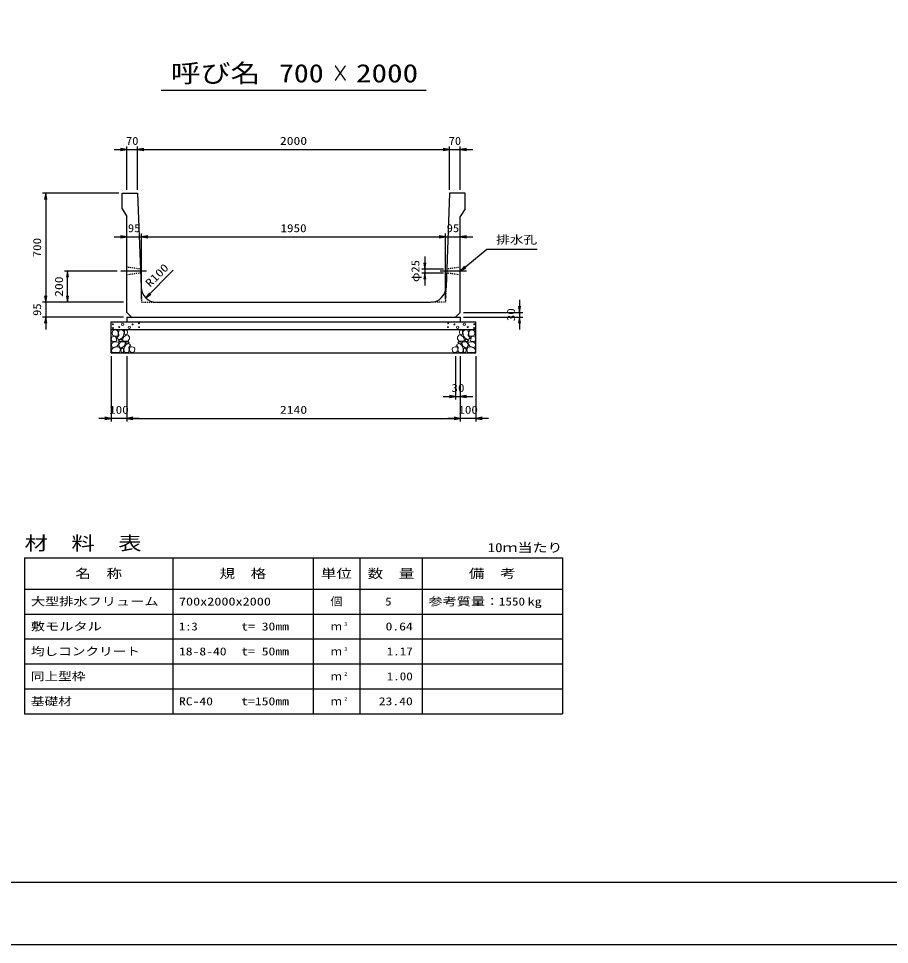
# Model space of a CAD drawing. Units: millimetres at full size. Extents: x 0 to 16820, y 0 to 11880.
# Drawn here: x 5646 to 11233, y 0 to 5940 of the extents above; entities that cross this region are included whole.
import ezdxf
from ezdxf.enums import TextEntityAlignment as Align

# ---------------------------------------------------------------- set-up
doc = ezdxf.new("R2010")
doc.units = ezdxf.units.MM
doc.linetypes.add('CHAIN', pattern=[18.5, 12, -1.5, 3.5, -1.5])
doc.linetypes.add('DASHED_SPACED', pattern=[12, 6, -6])
for name, color, linetype, lineweight in [('0_2', 7, 'Continuous', 25), ('D-BMK', 2, 'CHAIN', 25), ('D-DCR-HCHn', 4, 'Continuous', 9), ('D-MTR-FRAM', 7, 'Continuous', 25), ('D-MTR-LINE', 7, 'Continuous', 25), ('D-STR-DIM', 7, 'Continuous', 25), ('D-STR-STRn', 1, 'Continuous', 25), ('D-TTL', 2, 'Continuous', 25), ('D-TTL-TXT', 7, 'Continuous', 25)]:
    doc.layers.add(name, color=color, linetype=linetype, lineweight=lineweight)
doc.layers.add('D-MTR', color=7, linetype='Continuous')
doc.layers.add('D-MTR-TXT', color=7, linetype='Continuous')
doc.styles.add('ＭＳ ゴシック', font='')
doc.styles.get('ＭＳ ゴシック').set_extended_font_data('MS Gothic')

# ---------------------------------------------------------------- blocks, each defined once
blk = doc.blocks.new('open_arrow')
at = {"color": 0, "linetype": 'Continuous', "lineweight": -2}
blk.add_lwpolyline([(7.5, 1.25), (0, 0), (7.5, -1.25)], dxfattribs=at)

msp = doc.modelspace()

# ---------------------------------------------------------------- linework, layer by layer
at = {"layer": '0_2'}
msp.add_lwpolyline([(8480, 4320), (8650, 4460), (8690, 4460), (8972.944, 4460)], dxfattribs=at)
at = {"layer": 'D-BMK'}
for p, q in [((6467.006, 4320), (6299.149, 4320)), ((8519.149, 4320), (8351.292, 4320))]:
    msp.add_line(p, q, dxfattribs=at)
at = {"layer": 'D-DCR-HCHn'}
for points in [[(6278.399, 3938.696), (6262.796, 3942.163), (6248.928, 3935.228), (6247.194, 3919.626), (6250.661, 3907.491), (6267.997, 3902.29), (6280.132, 3902.29), (6285.333, 3910.958), (6285.333, 3930.028)], [(6292.267, 3940.429), (6287.067, 3924.827), (6288.8, 3907.491), (6276.665, 3888.421), (6292.267, 3879.753), (6309.603, 3888.421), (6320.005, 3902.29), (6323.472, 3924.827), (6320.005, 3936.962), (6309.603, 3942.163)], [(6325.206, 3936.962), (6325.206, 3916.159), (6333.874, 3910.958), (6342.542, 3916.159), (6344.275, 3928.294), (6342.542, 3938.696), (6330.407, 3942.163)], [(8494.794, 3936.962), (8494.794, 3916.159), (8486.126, 3910.958), (8477.458, 3916.159), (8475.725, 3928.294), (8477.458, 3938.696), (8489.593, 3942.163)], [(8527.733, 3940.429), (8532.933, 3924.827), (8531.2, 3907.491), (8543.335, 3888.421), (8527.733, 3879.753), (8510.397, 3888.421), (8499.995, 3902.29), (8496.528, 3924.827), (8499.995, 3936.962), (8510.397, 3942.163)], [(8541.601, 3938.696), (8557.204, 3942.163), (8571.072, 3935.228), (8572.806, 3919.626), (8569.339, 3907.491), (8552.003, 3902.29), (8539.868, 3902.29), (8534.667, 3910.958), (8534.667, 3930.028)], [(6245.46, 3895.356), (6240.26, 3879.753), (6247.194, 3869.352), (6264.53, 3867.618), (6276.366, 3872.699), (6271.464, 3884.954), (6274.932, 3891.889), (6267.997, 3898.823), (6257.596, 3902.29)], [(6278.366, 3837.757), (6291.208, 3857.019), (6289.603, 3861.834), (6271.946, 3866.65), (6255.894, 3865.045), (6244.658, 3855.414), (6243.052, 3844.177), (6244.658, 3832.941), (6257.499, 3829.731)], [(6295.735, 3879.753), (6287.067, 3872.819), (6290.534, 3867.618), (6302.669, 3867.618), (6307.87, 3869.352), (6311.337, 3876.286), (6306.136, 3881.487)], [(6323.311, 3837.757), (6331.337, 3857.019), (6324.916, 3865.045), (6305.654, 3865.045), (6297.628, 3861.834), (6289.603, 3850.598), (6289.603, 3840.967), (6297.628, 3828.125), (6307.259, 3826.52)], [(6321.739, 3898.823), (6313.071, 3878.02), (6320.005, 3869.352), (6340.808, 3869.352), (6349.476, 3872.819), (6358.144, 3884.954), (6358.144, 3895.356), (6349.476, 3909.224), (6339.074, 3910.958)], [(6347.389, 3855.414), (6355.415, 3861.834), (6352.204, 3866.65), (6340.968, 3866.65), (6336.153, 3865.045), (6332.942, 3858.624), (6337.758, 3853.808)], [(8498.261, 3898.823), (8506.929, 3878.02), (8499.995, 3869.352), (8479.192, 3869.352), (8470.524, 3872.819), (8461.856, 3884.954), (8461.856, 3895.356), (8470.524, 3909.224), (8480.926, 3910.958)], [(8472.611, 3855.414), (8464.585, 3861.834), (8467.796, 3866.65), (8479.032, 3866.65), (8483.847, 3865.045), (8487.058, 3858.624), (8482.242, 3853.808)], [(8496.689, 3837.757), (8488.663, 3857.019), (8495.084, 3865.045), (8514.346, 3865.045), (8522.372, 3861.834), (8530.397, 3850.598), (8530.397, 3840.967), (8522.372, 3828.125), (8512.741, 3826.52)], [(8524.265, 3879.753), (8532.933, 3872.819), (8529.466, 3867.618), (8517.331, 3867.618), (8512.13, 3869.352), (8508.663, 3876.286), (8513.864, 3881.487)], [(8541.634, 3837.757), (8528.792, 3857.019), (8530.397, 3861.834), (8548.054, 3866.65), (8564.106, 3865.045), (8575.342, 3855.414), (8576.948, 3844.177), (8575.342, 3832.941), (8562.501, 3829.731)], [(8574.54, 3895.356), (8579.74, 3879.753), (8572.806, 3869.352), (8555.47, 3867.618), (8543.634, 3872.699), (8548.536, 3884.954), (8545.068, 3891.889), (8552.003, 3898.823), (8562.404, 3902.29)], [(6284.787, 3797.627), (6296.023, 3802.443), (6299.234, 3818.494), (6292.813, 3829.731), (6281.577, 3832.941), (6267.13, 3831.336), (6251.078, 3824.915), (6243.052, 3815.284), (6243.052, 3804.048), (6247.868, 3797.627), (6267.13, 3799.232)], [(6320.101, 3802.443), (6320.101, 3821.705), (6312.075, 3826.52), (6304.049, 3821.705), (6302.444, 3810.469), (6304.049, 3800.837), (6315.285, 3797.627)], [(6350.599, 3799.232), (6355.415, 3813.679), (6353.81, 3829.731), (6365.046, 3847.388), (6350.599, 3855.414), (6334.548, 3847.388), (6324.916, 3834.546), (6321.706, 3813.679), (6324.916, 3802.443), (6334.548, 3797.627)], [(6363.441, 3800.837), (6377.887, 3797.627), (6390.729, 3804.048), (6392.334, 3818.494), (6389.124, 3829.731), (6373.072, 3834.546), (6361.836, 3834.546), (6357.02, 3826.52), (6357.02, 3808.863)], [(8456.559, 3800.837), (8442.113, 3797.627), (8429.271, 3804.048), (8427.666, 3818.494), (8430.876, 3829.731), (8446.928, 3834.546), (8458.164, 3834.546), (8462.98, 3826.52), (8462.98, 3808.863)], [(8469.401, 3799.232), (8464.585, 3813.679), (8466.19, 3829.731), (8454.954, 3847.388), (8469.401, 3855.414), (8485.452, 3847.388), (8495.084, 3834.546), (8498.294, 3813.679), (8495.084, 3802.443), (8485.452, 3797.627)], [(8499.899, 3802.443), (8499.899, 3821.705), (8507.925, 3826.52), (8515.951, 3821.705), (8517.556, 3810.469), (8515.951, 3800.837), (8504.715, 3797.627)], [(8535.213, 3797.627), (8523.977, 3802.443), (8520.766, 3818.494), (8527.187, 3829.731), (8538.423, 3832.941), (8552.87, 3831.336), (8568.922, 3824.915), (8576.948, 3815.284), (8576.948, 3804.048), (8572.132, 3797.627), (8552.87, 3799.232)]]:
    msp.add_lwpolyline(points, close=True, dxfattribs=at)
for centre, radius in [((6250.727, 3978.955), 3), ((6313.336, 3978.955), 7.5), ((6377.708, 3978.164), 3), ((6418.131, 3985.006), 3), ((8401.869, 3985.006), 3), ((8442.292, 3978.164), 3), ((8506.664, 3978.955), 7.5), ((8569.273, 3978.955), 3), ((6251.869, 3953.91), 3), ((6292.292, 3960.752), 3), ((6356.664, 3959.961), 7.5), ((6419.273, 3959.961), 3), ((8400.727, 3959.961), 3), ((8463.336, 3959.961), 7.5), ((8527.708, 3960.752), 3), ((8568.131, 3953.91), 3)]:
    msp.add_circle(centre, radius, dxfattribs=at)
at = {"layer": 'D-MTR-FRAM'}
for p, q in [((5685, 2480), (9135, 2480)), ((5685, 2480), (5685, 1480)), ((9135, 2480), (9135, 1480)), ((5685, 1480), (9135, 1480))]:
    msp.add_line(p, q, dxfattribs=at)
at = {"layer": 'D-MTR-LINE'}
for p, q in [((6635, 2480), (6635, 1480)), ((7535, 2480), (7535, 1480)), ((7835, 2480), (7835, 1480)), ((8235, 2480), (8235, 1480)), ((5685, 2280), (9135, 2280)), ((5685, 2120), (9135, 2120)), ((5685, 1960), (9135, 1960)), ((5685, 1800), (9135, 1800)), ((5685, 1640), (9135, 1640))]:
    msp.add_line(p, q, dxfattribs=at)
at = {"layer": 'D-STR-DIM'}
for p, q in [((6340, 4840), (6340, 5120)), ((6410, 4840), (6410, 5120)), ((6410, 4840), (6410, 5120)), ((8410, 4840), (8410, 5120)), ((8410, 4840), (8410, 5120)), ((8480, 4840), (8480, 5120)), ((6260, 5100), (6490, 5100)), ((6410, 5100), (8410, 5100)), ((8330, 5100), (8560, 5100)), ((6290, 4820), (5800, 4820)), ((5820, 4820), (5820, 4120)), ((6260, 4540), (6515, 4540)), ((6435, 4140), (6435, 4560)), ((6435, 4140), (6435, 4560)), ((6435, 4540), (8385, 4540)), ((8305, 4540), (8560, 4540)), ((8385, 4140), (8385, 4560)), ((8385, 4140), (8385, 4560)), ((8252.143, 4412.5), (8252.143, 4227.5)), ((6279.149, 4320), (5940, 4320)), ((5960, 4120), (5960, 4320)), ((6462.055, 4148.038), (6638.832, 4324.815)), ((8372.589, 4332.5), (8232.143, 4332.5)), ((8371.696, 4307.5), (8232.143, 4307.5)), ((5820, 4200), (5820, 3945)), ((6320, 4120), (5800, 4120)), ((6320, 4120), (5800, 4120)), ((6320, 4120), (5940, 4120)), ((8860, 4135), (8860, 3945)), ((8500, 4055), (8880, 4055)), ((6320, 4025), (5800, 4025)), ((8500, 4025), (8880, 4025)), ((6240, 3775), (6240, 3355)), ((6340, 3775), (6340, 3355)), ((6340, 3775), (6340, 3355)), ((8450, 3775), (8450, 3495)), ((8480, 3775), (8480, 3355)), ((8480, 3775), (8480, 3355)), ((8480, 3775), (8480, 3495)), ((8580, 3775), (8580, 3355)), ((8370, 3515), (8560, 3515)), ((6420, 3375), (6160, 3375)), ((6340, 3375), (8480, 3375)), ((8660, 3375), (8400, 3375))]:
    msp.add_line(p, q, dxfattribs=at)
at = {"layer": 'D-STR-STRn'}
for p, q in [((6310, 4820), (6410, 4820)), ((6310, 4720), (6310, 4820)), ((6410, 4820), (6431.556, 4216.431)), ((8410, 4820), (8388.444, 4216.431)), ((8510, 4820), (8410, 4820)), ((8510, 4720), (8510, 4820)), ((6310, 4720), (6340, 4670)), ((8510, 4720), (8480, 4670)), ((6340, 4055), (6340, 4670)), ((8480, 4055), (8480, 4670)), ((6531.492, 4120), (8288.508, 4120)), ((6340, 4055), (6370, 4025)), ((8480, 4055), (8450, 4025)), ((6240, 3795), (6240, 3995)), ((6240, 3995), (8580, 3995)), ((6340, 4025), (8480, 4025)), ((6340, 4025), (6340, 3995)), ((8480, 4025), (8480, 3995)), ((8580, 3795), (8580, 3995)), ((6240, 3945), (8580, 3945)), ((6240, 3795), (8580, 3795))]:
    msp.add_line(p, q, dxfattribs=at)
at = {"layer": 'D-STR-STRn', "color": 2, "linetype": 'DASHED_SPACED'}
for p, q in [((6427.411, 4332.5), (6340, 4345)), ((8480, 4345), (8392.589, 4332.5)), ((6428.304, 4307.5), (6340, 4295)), ((8480, 4295), (8391.696, 4307.5)), ((6431.556, 4216.431), (6435, 4120)), ((8388.444, 4216.431), (8385, 4120)), ((6435, 4120), (6531.492, 4120)), ((8385, 4120), (8288.508, 4120))]:
    msp.add_line(p, q, dxfattribs=at)
at = {"layer": 'D-STR-STRn'}
for centre, start, end in [((6531.492, 4220), 182.04541, 270), ((8288.508, 4220), 270, 357.95459)]:
    msp.add_arc(centre, 100, start, end, dxfattribs=at)
at = {"layer": 'D-TTL'}
for points in [[(0, 0), (16820, 0), (16820, 11880), (0, 11880)], [(400, 400), (16420, 400), (16420, 11480), (400, 11480)]]:
    msp.add_lwpolyline(points, close=True, dxfattribs=at)
at = {"layer": 'D-TTL-TXT'}
msp.add_line((6560, 5480), (8260, 5480), dxfattribs=at)

# ---------------------------------------------------------------- block references
at = {"layer": '0_2', "xscale": 5.33, "yscale": 5.33, "rotation": 39.5}
msp.add_blockref('open_arrow', (8480, 4320), dxfattribs=at)
at = {"layer": 'D-STR-DIM', "xscale": 5.33, "yscale": 5.33}
for p, rotation in [((6340, 5100), 180), ((8410, 5100), 180), ((8410, 5100), 180), ((5820, 4820), 270), ((6340, 4540), 180), ((8385, 4540), 180), ((8385, 4540), 180), ((8252.143, 4332.5), 90), ((5960, 4320), 270), ((8252.143, 4307.5), 270), ((5820, 4120), 90), ((5820, 4120), 90), ((5960, 4120), 90), ((6462.055, 4148.038), 45), ((8860, 4055), 90), ((5820, 4025), 270), ((8860, 4025), 270), ((8450, 3515), 180), ((6240, 3375), 180), ((8480, 3375), 180), ((8480, 3375), 180)]:
    msp.add_blockref('open_arrow', p, dxfattribs=dict(at, rotation=rotation))
for p in [(6410, 5100), (6410, 5100), (8480, 5100), (6435, 4540), (6435, 4540), (8480, 4540), (8480, 3515), (6340, 3375), (6340, 3375), (8580, 3375)]:
    msp.add_blockref('open_arrow', p, dxfattribs=at)

# ---------------------------------------------------------------- texts
at = {"layer": '0_2', "style": 'ＭＳ ゴシック', "width": 1.25}
msp.add_text('排水孔', height=51.32, dxfattribs=at).set_placement((8710, 4480), align=Align.BOTTOM_LEFT)
at = {"layer": 'D-MTR', "style": 'ＭＳ ゴシック', "width": 1.25}
msp.add_text('材\u3000料\u3000表', height=87.98, dxfattribs=at).set_placement((5685, 2504), align=Align.BOTTOM_LEFT)
at = {"layer": 'D-MTR', "style": 'ＭＳ ゴシック', "width": 1.2}
msp.add_text('10ｍ当たり', height=58.65, dxfattribs=at).set_placement((9135, 2499.333), align=Align.BOTTOM_RIGHT)
at = {"layer": 'D-MTR-TXT', "style": 'ＭＳ ゴシック'}
for s, height, width, p in [('名\u3000称', 58.65, 1.25, (6160, 2380)), ('規\u3000格', 58.65, 1.25, (7085, 2380)), ('単位', 58.65, 1.25, (7685, 2380)), ('数\u3000量', 58.65, 1.25, (8035, 2380)), ('備\u3000考', 58.65, 1.25, (8685, 2380)), ('個', 51.32, 1.1, (7685, 2200))]:
    msp.add_text(s, height=height, dxfattribs=dict(at, width=width)).set_placement(p, align=Align.MIDDLE_CENTER)
for s, width, p in [('大型排水フリューム', 1.3, (5725, 2200)), ('700x2000x2000', 1.3, (6675, 2200)), ('参考質量：    kg', 1.3, (8275, 2200)), ('敷モルタル', 1.3, (5725, 2040)), ('1:3', 1.15, (6675, 2040)), ('t= 30mm', 1.25, (7075, 2040)), ('均しコンクリート', 1.25, (5725, 1880)), ('18-8-40', 1.25, (6675, 1880)), ('t= 50mm', 1.25, (7075, 1880)), ('同上型枠', 1.25, (5725, 1720)), ('基礎材', 1.25, (5725, 1560)), ('RC-40', 1.25, (6675, 1560)), ('t=150mm', 1.25, (7075, 1560))]:
    msp.add_text(s, height=51.32, dxfattribs=dict(at, width=width)).set_placement(p, align=Align.MIDDLE_LEFT)
for s, width, p in [('5', 1.15, (8038.553, 2200)), ('1550', 1.2, (8895, 2200)), ('0.64', 1.25, (8175, 2040)), ('1.17', 1.2, (8175, 1880)), ('1.00', 1.2, (8175, 1720)), ('23.40', 1.25, (8175, 1560))]:
    msp.add_text(s, height=51.32, dxfattribs=dict(at, width=width)).set_placement(p, align=Align.MIDDLE_RIGHT)
for p in [(7685, 2040), (7685, 1880), (7685, 1720), (7685, 1560)]:
    msp.add_text('ｍ', height=51.32, dxfattribs=at).set_placement(p, align=Align.MIDDLE_CENTER)
at = {"layer": 'D-MTR-TXT', "style": 'ＭＳ ゴシック', "width": 1.15}
for s, p in [('3', (7735, 2035.333)), ('3', (7735, 1875.333)), ('2', (7735, 1715.333)), ('2', (7735, 1555.333))]:
    msp.add_text(s, height=25.66, dxfattribs=at).set_placement(p, align=Align.BOTTOM_LEFT)
at = {"layer": 'D-STR-DIM', "style": 'ＭＳ ゴシック'}
for s, width, p in [('70', 1.15, (6375, 5155)), ('2000', 1.25, (7410, 5155)), ('70', 1.15, (8445, 5155)), ('95', 1.15, (6387.5, 4595)), ('1950', 1.2, (7410, 4595)), ('95', 1.15, (8432.5, 4595)), ('30', 1.2, (8465, 3570)), ('100', 1.2, (6290, 3430)), ('2140', 1.25, (7410, 3430)), ('100', 1.2, (8530, 3430))]:
    msp.add_text(s, height=51.32, dxfattribs=dict(at, width=width)).set_placement(p, align=Align.MIDDLE_CENTER)
for s, width, p in [('700', 1.2, (5765, 4470)), ('φ25', 1.15, (8191.458, 4320)), ('200', 1.25, (5905, 4220)), ('95', 1.15, (5765, 4072.5)), ('30', 1.2, (8805, 4040))]:
    msp.add_text(s, height=51.32, rotation=90, dxfattribs=dict(at, width=width)).set_placement(p, align=Align.MIDDLE_CENTER)
at = {"layer": 'D-STR-DIM', "style": 'ＭＳ ゴシック', "width": 1.25}
msp.add_text('R100', height=51.32, rotation=45, dxfattribs=at).set_placement((6500.995, 4202.063), align=Align.BOTTOM_LEFT)
at = {"layer": 'D-TTL-TXT', "style": 'ＭＳ ゴシック'}
for s, width, p in [('呼び名', 1.2, (6910, 5495)), ('700', 1.2, (7460, 5495)), ('2000', 1.25, (8010, 5495)), ('×', 0.7, (7710, 5495))]:
    msp.add_text(s, height=117.3, dxfattribs=dict(at, width=width)).set_placement(p, align=Align.BOTTOM_CENTER)

doc.saveas('drawing.dxf')
